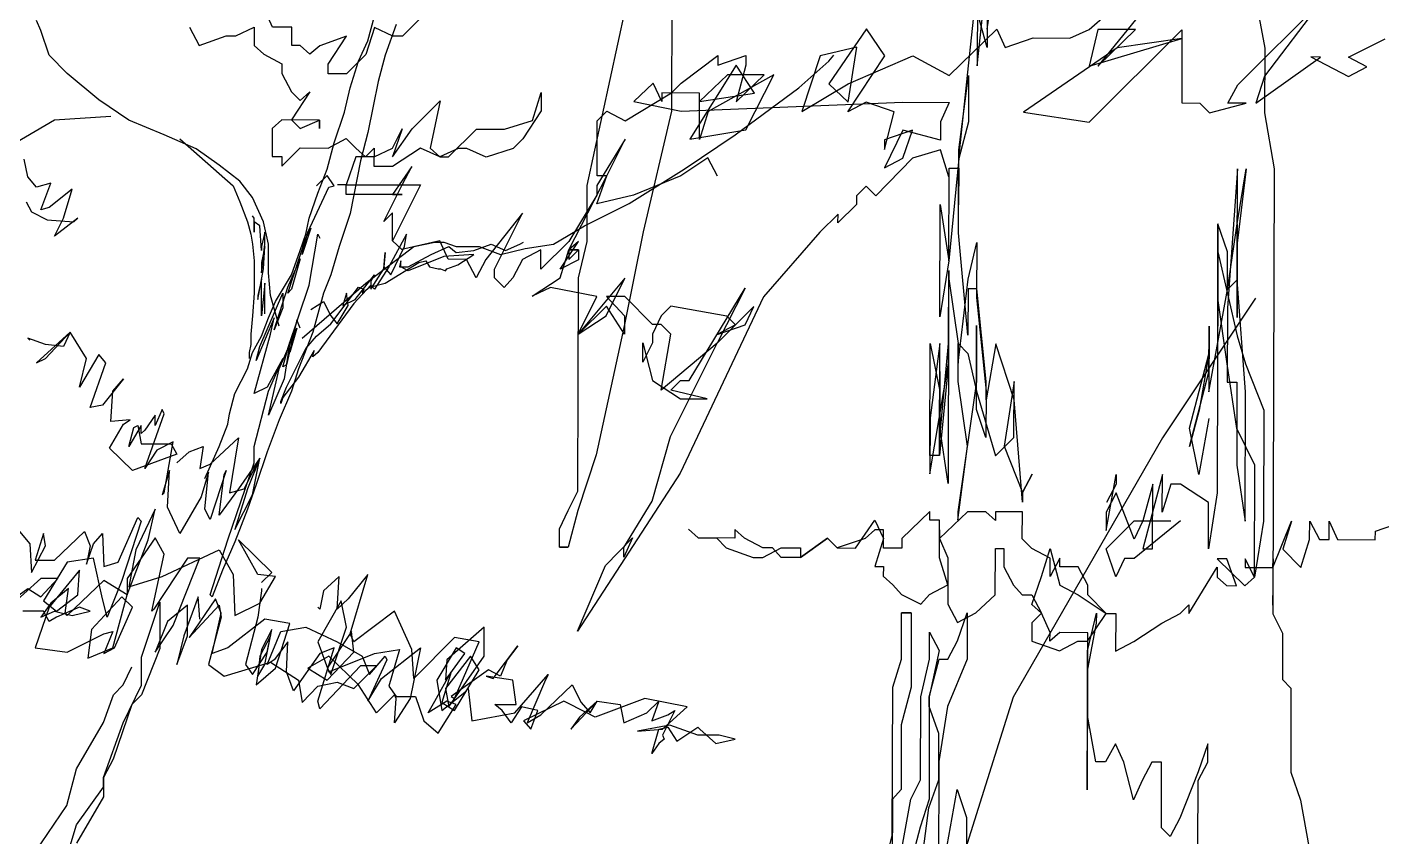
# Model space of a CAD drawing. Extents: x 2.52 to 6.06, y 1.1 to 8.22.
# Drawn here: x 3.56 to 4.49, y 1.865 to 2.42 of the extents above; entities that cross this region are included whole.
import ezdxf

# ---------------------------------------------------------------- set-up
doc = ezdxf.new("R2010")
doc.units = 0
doc.header["$LTSCALE"] = 0.4
doc.header["$MEASUREMENT"] = 0
doc.layers.add('CERCHA', color=7, linetype='CONTINUOUS')

msp = doc.modelspace()

# ---------------------------------------------------------------- linework, layer by layer
at = {"layer": 'CERCHA'}
for p, q in [((4.21913, 2.41905), (4.2259, 2.46408)), ((4.28929, 2.41886), (4.34037, 2.46377)), ((4.21242, 2.39396), (4.21924, 2.45746)), ((4.20651, 2.39398), (4.21257, 2.45157)), ((4.2191, 2.4065), (4.20667, 2.45158)), ((4.21257, 2.45157), (4.21242, 2.39396)), ((4.0028, 2.43884), (4.00259, 2.36277)), ((4.39111, 2.38092), (4.44813, 2.43763)), ((4.40381, 2.43775), (4.40964, 2.40598)), ((4.44813, 2.43763), (4.40958, 2.38678)), ((3.72875, 2.42038), (3.72288, 2.43369)), ((3.79432, 2.41116), (3.79886, 2.42796)), ((3.83069, 2.42675), (3.8181, 2.41423)), ((3.94485, 2.31197), (3.97102, 2.43302)), ((3.56979, 2.41805), (3.56693, 2.4251)), ((3.57567, 2.40125), (3.56979, 2.41805)), ((3.67189, 2.42054), (3.6785, 2.40796)), ((3.70363, 2.41454), (3.7162, 2.42042)), ((3.7162, 2.42042), (3.71616, 2.40786)), ((3.74205, 2.42035), (3.72875, 2.42038)), ((3.74201, 2.40779), (3.74205, 2.42035)), ((3.79891, 2.42019), (3.79295, 2.40175)), ((3.81145, 2.41425), (3.79891, 2.42019)), ((3.81364, 2.42225), (3.80625, 2.40125)), ((4.13642, 2.41928), (4.11047, 2.38168)), ((4.14892, 2.40078), (4.13642, 2.41928)), ((4.1932, 2.38737), (4.22578, 2.41903)), ((4.21915, 2.4257), (4.2191, 2.4065)), ((4.21915, 2.4257), (4.21913, 2.41905)), ((4.22578, 2.41903), (4.23165, 2.40646)), ((4.27598, 2.41299), (4.28929, 2.41886)), ((4.28912, 2.35535), (4.3528, 2.41869)), ((4.2952, 2.41885), (4.28922, 2.39375)), ((4.32107, 2.42542), (4.29513, 2.39374)), ((4.29513, 2.39374), (4.32105, 2.41878)), ((4.32105, 2.41878), (4.2952, 2.41885)), ((4.3528, 2.41869), (4.35267, 2.36847)), ((3.6785, 2.40796), (3.69698, 2.41456)), ((3.69698, 2.41456), (3.70363, 2.41454)), ((3.71616, 2.40786), (3.72279, 2.40194)), ((3.74792, 2.40778), (3.74201, 2.40779)), ((3.75455, 2.40185), (3.74792, 2.40778)), ((3.76121, 2.40774), (3.75455, 2.40185)), ((3.77969, 2.41434), (3.76121, 2.40774)), ((3.76709, 2.39517), (3.77969, 2.41434)), ((3.78794, 2.39705), (3.79432, 2.41116)), ((3.8181, 2.41423), (3.81145, 2.41425)), ((4.23165, 2.40646), (4.25087, 2.41306)), ((4.25087, 2.41306), (4.27598, 2.41299)), ((4.28922, 2.39375), (4.35279, 2.41278)), ((4.35279, 2.41278), (4.30846, 2.40626)), ((4.46723, 2.39992), (4.49237, 2.4124)), ((3.58793, 2.38866), (3.57567, 2.40125)), ((3.72279, 2.40194), (3.73533, 2.39526)), ((3.79295, 2.40175), (3.77962, 2.38849)), ((3.80625, 2.40125), (3.80138, 2.38312)), ((4.00929, 2.38196), (4.03445, 2.40109)), ((4.03445, 2.40109), (4.03443, 2.39444)), ((4.03443, 2.39444), (4.05365, 2.40104)), ((4.05365, 2.40104), (4.05363, 2.39439)), ((4.10461, 2.4009), (4.09195, 2.36253)), ((4.12974, 2.40674), (4.10461, 2.4009)), ((4.11055, 2.39705), (4.11408, 2.40125)), ((4.12371, 2.36244), (4.14892, 2.40078)), ((4.12373, 2.36909), (4.12974, 2.40674)), ((4.12376, 2.38165), (4.16812, 2.40073)), ((4.16812, 2.40073), (4.1932, 2.38737)), ((4.30846, 2.40626), (4.24409, 2.36212)), ((4.40363, 2.36833), (4.44802, 2.39997)), ((4.40964, 2.40598), (4.40952, 2.36167)), ((4.44138, 2.39999), (4.46719, 2.38662)), ((4.44802, 2.39997), (4.44138, 2.39999)), ((4.47976, 2.39324), (4.46723, 2.39992)), ((3.73533, 2.39526), (3.73531, 2.38861)), ((3.76707, 2.38852), (3.76709, 2.39517)), ((3.78206, 2.37892), (3.78794, 2.39705)), ((4.04699, 2.39441), (4.01509, 2.34354)), ((4.05363, 2.39439), (4.04692, 2.3693)), ((4.05949, 2.37517), (4.04699, 2.39441)), ((4.0899, 2.37892), (4.11055, 2.39705)), ((4.19969, 2.33048), (4.20651, 2.39398)), ((4.46719, 2.38662), (4.47976, 2.39324)), ((3.60959, 2.37052), (3.58793, 2.38866)), ((3.73531, 2.38861), (3.74193, 2.37604)), ((3.77962, 2.38849), (3.76707, 2.38852)), ((3.80138, 2.38312), (3.79785, 2.36632)), ((3.99009, 2.38201), (3.97676, 2.36949)), ((3.99596, 2.36944), (3.99009, 2.38201)), ((4.00262, 2.37533), (4.00929, 2.38196)), ((4.04106, 2.38778), (4.02181, 2.36937)), ((4.07282, 2.38769), (4.0277, 2.36271)), ((4.06617, 2.38771), (4.04106, 2.38778)), ((4.04692, 2.3693), (4.06617, 2.38771)), ((4.05351, 2.35008), (4.07282, 2.38769)), ((4.09195, 2.36253), (4.12376, 2.38165)), ((4.11047, 2.38168), (4.12373, 2.36909)), ((4.19971, 2.33639), (4.20649, 2.38733)), ((4.20649, 2.38733), (4.2064, 2.35557)), ((4.38442, 2.36838), (4.39111, 2.38092)), ((4.40958, 2.38678), (4.40363, 2.36833)), ((3.63025, 2.35658), (3.60959, 2.37052)), ((3.75448, 2.376), (3.74187, 2.35683)), ((3.74193, 2.37604), (3.74782, 2.37011)), ((3.74782, 2.37011), (3.75448, 2.376)), ((3.7782, 2.36212), (3.78206, 2.37892)), ((3.9073, 2.35638), (3.91326, 2.37557)), ((3.91326, 2.37557), (3.91323, 2.36302)), ((3.97082, 2.35621), (4.00262, 2.37533)), ((3.99598, 2.37535), (3.99596, 2.36944)), ((4.02183, 2.37528), (3.99598, 2.37535)), ((4.02174, 2.34352), (4.02183, 2.37528)), ((4.02181, 2.36937), (4.05949, 2.37517)), ((4.04623, 2.34667), (4.0899, 2.37892)), ((3.77115, 2.34113), (3.7782, 2.36212)), ((3.79785, 2.36632), (3.79432, 2.34818)), ((3.82457, 2.3507), (3.84383, 2.36985)), ((3.84383, 2.36985), (3.83709, 2.33737)), ((3.91323, 2.36302), (3.90062, 2.34385)), ((3.95161, 2.35626), (3.95828, 2.36289)), ((3.95828, 2.36289), (3.97082, 2.35621)), ((3.97676, 2.36949), (4.00924, 2.36276)), ((4.00259, 2.36277), (3.98316, 2.28011)), ((4.00924, 2.36276), (4.16139, 2.36899)), ((4.0277, 2.36271), (4.02174, 2.34352)), ((4.13628, 2.36906), (4.12371, 2.36244)), ((4.15546, 2.36236), (4.13628, 2.36906)), ((4.14875, 2.33653), (4.15546, 2.36236)), ((4.16139, 2.36899), (4.19315, 2.3689)), ((4.19315, 2.3689), (4.1872, 2.35563)), ((4.24409, 2.36212), (4.28912, 2.35535)), ((4.35267, 2.36847), (4.36522, 2.36844)), ((4.36522, 2.36844), (4.37185, 2.36177)), ((4.37185, 2.36177), (4.39698, 2.36835)), ((4.39698, 2.36835), (4.38442, 2.36838)), ((4.40952, 2.36167), (4.41606, 2.32325)), ((3.57919, 2.35658), (3.55266, 2.34113)), ((3.61799, 2.35927), (3.57919, 2.35658)), ((3.65443, 2.34667), (3.63025, 2.35658)), ((3.73523, 2.35685), (3.72856, 2.35096)), ((3.76107, 2.35678), (3.73523, 2.35685)), ((3.74187, 2.35683), (3.74777, 2.35091)), ((3.74777, 2.35091), (3.76107, 2.35678)), ((3.76106, 2.35087), (3.76107, 2.35678)), ((3.76107, 2.35678), (3.76106, 2.35087)), ((3.88808, 2.35053), (3.9073, 2.35638)), ((3.95151, 2.3186), (3.95161, 2.35626)), ((4.1872, 2.35563), (4.18717, 2.34307)), ((4.2064, 2.35557), (4.19969, 2.33048)), ((3.67643, 2.33693), (3.65443, 2.34667)), ((3.66518, 2.34398), (3.70196, 2.31174)), ((3.72856, 2.35096), (3.72851, 2.33176)), ((3.76693, 2.33756), (3.7795, 2.34418)), ((3.7795, 2.34418), (3.78613, 2.33751)), ((3.79432, 2.34818), (3.78912, 2.32887)), ((3.81793, 2.35072), (3.81123, 2.33154)), ((3.81123, 2.33154), (3.82457, 2.3507)), ((3.81124, 2.33744), (3.81793, 2.35072)), ((3.84963, 2.33143), (3.86888, 2.35058)), ((3.86888, 2.35058), (3.88808, 2.35053)), ((3.90062, 2.34385), (3.89396, 2.33722)), ((3.97078, 2.34366), (3.95149, 2.31195)), ((3.95816, 2.31858), (3.97078, 2.34366)), ((4.0113, 2.32299), (4.04623, 2.34667)), ((4.01509, 2.34354), (4.05351, 2.35008)), ((4.16134, 2.34979), (4.14871, 2.32397)), ((4.14877, 2.34317), (4.14875, 2.33653)), ((4.16799, 2.34977), (4.14877, 2.34317)), ((4.16129, 2.33059), (4.16799, 2.34977)), ((4.18717, 2.34307), (4.16134, 2.34979)), ((3.69222, 2.32585), (3.67643, 2.33693)), ((3.73514, 2.3251), (3.74773, 2.33762)), ((3.74773, 2.33762), (3.76693, 2.33756)), ((3.76628, 2.32299), (3.77115, 2.34113)), ((3.78613, 2.33751), (3.79276, 2.33159)), ((3.79276, 2.33159), (3.79869, 2.33748)), ((3.79869, 2.33748), (3.79867, 2.33157)), ((3.79867, 2.33157), (3.81124, 2.33744)), ((3.83044, 2.33739), (3.81121, 2.32489)), ((3.84372, 2.33145), (3.83044, 2.33739)), ((3.83709, 2.33737), (3.84372, 2.33145)), ((3.85629, 2.33732), (3.84372, 2.33145)), ((3.8622, 2.33731), (3.85629, 2.33732)), ((3.87548, 2.33136), (3.8622, 2.33731)), ((3.89396, 2.33722), (3.87548, 2.33136)), ((4.18715, 2.33642), (4.16793, 2.33057)), ((4.19301, 2.31794), (4.18715, 2.33642)), ((4.1996, 2.29873), (4.19971, 2.33639)), ((3.56106, 2.31779), (3.55854, 2.33005)), ((3.70649, 2.31493), (3.69222, 2.32585)), ((3.72851, 2.33176), (3.73516, 2.33174)), ((3.73516, 2.33174), (3.73514, 2.3251)), ((3.78612, 2.3316), (3.77942, 2.31242)), ((3.78912, 2.32887), (3.78206, 2.29259)), ((3.79867, 2.33157), (3.78612, 2.3316)), ((3.79865, 2.32492), (3.79867, 2.33157)), ((3.81121, 2.32489), (3.79865, 2.32492)), ((3.8245, 2.32485), (3.81116, 2.30569)), ((3.81782, 2.31232), (3.8245, 2.32485)), ((3.84372, 2.33145), (3.84963, 2.33143)), ((4.02761, 2.33095), (4.00912, 2.31844)), ((4.03423, 2.31838), (4.02761, 2.33095)), ((4.16793, 2.33057), (4.14275, 2.30479)), ((4.14871, 2.32397), (4.16129, 2.33059)), ((4.19969, 2.33048), (4.19285, 2.26034)), ((4.19955, 2.27952), (4.19969, 2.33048)), ((3.56693, 2.31073), (3.56106, 2.31779)), ((3.71522, 2.30368), (3.70649, 2.31493)), ((3.76628, 2.31879), (3.75906, 2.31174)), ((3.76006, 2.30653), (3.76628, 2.32299)), ((3.77115, 2.31174), (3.76628, 2.31879)), ((3.93217, 2.26769), (3.95816, 2.31858)), ((3.95146, 2.2994), (3.95816, 2.31858)), ((3.95816, 2.31858), (3.95151, 2.3186)), ((3.97351, 2.29948), (4.0113, 2.32299)), ((4.00912, 2.31844), (3.97659, 2.30524)), ((4.19285, 2.26034), (4.19303, 2.32385)), ((4.19303, 2.32385), (4.19967, 2.32384)), ((4.19967, 2.32384), (4.1996, 2.29873)), ((4.39095, 2.32332), (4.38404, 2.22806)), ((4.39078, 2.2598), (4.39095, 2.32332)), ((4.39686, 2.3233), (4.39081, 2.27236)), ((4.39085, 2.28565), (4.39686, 2.3233)), ((4.41606, 2.32325), (4.41525, 2.02415)), ((3.57667, 2.31359), (3.56693, 2.31073)), ((3.56979, 2.29528), (3.57667, 2.31359)), ((3.59145, 2.30939), (3.57567, 2.29679)), ((3.58541, 2.2894), (3.59145, 2.30939)), ((3.70196, 2.31174), (3.70649, 2.30066)), ((3.75301, 2.28), (3.76745, 2.31073)), ((3.75402, 2.2894), (3.76006, 2.30653)), ((3.76745, 2.31073), (3.77115, 2.31174)), ((3.77942, 2.31242), (3.77351, 2.31244)), ((3.7794, 2.30577), (3.77942, 2.31242)), ((3.8178, 2.30567), (3.7794, 2.30577)), ((3.77942, 2.31242), (3.83038, 2.31228)), ((3.8052, 2.28724), (3.81782, 2.31232)), ((3.83038, 2.31228), (3.81107, 2.27393)), ((3.81116, 2.30569), (3.8178, 2.30567)), ((3.94474, 2.27357), (3.94485, 2.31197)), ((3.95149, 2.31195), (3.95148, 2.30531)), ((4.13612, 2.31145), (4.12946, 2.30482)), ((4.14275, 2.30479), (4.13612, 2.31145)), ((3.55988, 2.30066), (3.56341, 2.29394)), ((3.57567, 2.29679), (3.56979, 2.29528)), ((3.70649, 2.30066), (3.7117, 2.28688)), ((3.72261, 2.28688), (3.71522, 2.30368)), ((3.95148, 2.30531), (3.93219, 2.2736)), ((3.94295, 2.2842), (3.97351, 2.29948)), ((3.97659, 2.30524), (3.95146, 2.2994)), ((4.12944, 2.29892), (4.11685, 2.28639)), ((4.12946, 2.30482), (4.12944, 2.29892)), ((4.18684, 2.22195), (4.18705, 2.29876)), ((4.18705, 2.29876), (4.19285, 2.26034)), ((3.56341, 2.29394), (3.57432, 2.2884)), ((3.57432, 2.2884), (3.59246, 2.28688)), ((3.57919, 2.27714), (3.58541, 2.2894)), ((3.59532, 2.2894), (3.57919, 2.27714)), ((3.59246, 2.28688), (3.59532, 2.2894)), ((3.7117, 2.28688), (3.71388, 2.27849)), ((3.71623, 2.2894), (3.71522, 2.29108)), ((3.71623, 2.28), (3.71623, 2.2894)), ((3.71623, 2.28688), (3.71623, 2.28)), ((3.72009, 2.2842), (3.71623, 2.28688)), ((3.72614, 2.2716), (3.72261, 2.28688)), ((3.75167, 2.27849), (3.75402, 2.2894)), ((3.78206, 2.29259), (3.77467, 2.27009)), ((3.81112, 2.29313), (3.8052, 2.28724)), ((3.81107, 2.27393), (3.81112, 2.29313)), ((3.81107, 2.27393), (3.81111, 2.28722)), ((3.90048, 2.29289), (3.87529, 2.2612)), ((3.88118, 2.25454), (3.90048, 2.29289)), ((4.11687, 2.2923), (4.10428, 2.27978)), ((4.11685, 2.28639), (4.11687, 2.2923)), ((3.71388, 2.27849), (3.71522, 2.2716)), ((3.72127, 2.2674), (3.72009, 2.2842)), ((3.72362, 2.28), (3.72127, 2.27009)), ((3.72362, 2.2716), (3.72362, 2.28)), ((3.7478, 2.2674), (3.75167, 2.27849)), ((3.75519, 2.28269), (3.74915, 2.26455)), ((3.74915, 2.26455), (3.75301, 2.28)), ((3.75167, 2.2758), (3.75519, 2.28269)), ((3.75402, 2.24356), (3.76006, 2.27849)), ((3.76006, 2.27849), (3.76141, 2.2758)), ((3.82086, 2.27849), (3.8086, 2.25615)), ((3.81951, 2.27009), (3.82086, 2.27849)), ((3.92162, 2.2716), (3.94295, 2.2842)), ((3.98316, 2.28011), (3.97044, 2.21663)), ((4.10428, 2.27978), (4.06576, 2.23557)), ((4.20601, 2.20935), (4.19955, 2.27952)), ((4.37755, 2.28569), (4.37705, 2.10106)), ((4.37736, 2.21553), (4.37755, 2.28569)), ((4.37755, 2.28569), (4.3775, 2.26649)), ((4.38415, 2.26647), (4.37755, 2.28569)), ((4.38408, 2.24062), (4.39085, 2.28565)), ((4.39067, 2.2214), (4.39085, 2.28565)), ((4.39085, 2.28565), (4.39067, 2.2214)), ((3.71522, 2.2716), (3.71623, 2.26035)), ((3.72127, 2.25195), (3.72362, 2.2716)), ((3.72127, 2.27009), (3.72127, 2.2674)), ((3.72362, 2.27009), (3.72127, 2.25901)), ((3.72261, 2.25481), (3.72362, 2.27009)), ((3.72614, 2.25195), (3.72614, 2.2716)), ((3.73941, 2.23801), (3.75167, 2.2758)), ((3.77467, 2.27009), (3.7688, 2.25061)), ((3.79298, 2.2449), (3.82573, 2.27009)), ((3.81011, 2.25061), (3.81951, 2.27009)), ((3.8177, 2.268), (3.81107, 2.27393)), ((3.84357, 2.27384), (3.8177, 2.268)), ((3.82573, 2.27009), (3.84017, 2.27295)), ((3.83765, 2.26455), (3.84991, 2.27009)), ((3.84017, 2.27295), (3.84638, 2.27295)), ((3.84944, 2.26127), (3.84357, 2.27384)), ((3.84638, 2.27295), (3.85478, 2.27009)), ((3.84991, 2.27009), (3.85478, 2.26589)), ((3.85478, 2.27009), (3.87057, 2.27009)), ((3.86704, 2.2674), (3.87896, 2.2716)), ((3.87057, 2.27009), (3.88535, 2.26455)), ((3.87896, 2.2716), (3.88871, 2.2674)), ((3.88535, 2.26455), (3.90214, 2.26875)), ((3.88871, 2.2674), (3.89861, 2.2716)), ((3.89861, 2.2716), (3.90096, 2.27295)), ((3.90214, 2.26875), (3.92162, 2.2716)), ((3.93219, 2.2736), (3.91293, 2.25445)), ((3.92623, 2.25442), (3.93883, 2.27358)), ((3.93883, 2.27358), (3.93217, 2.26769)), ((3.93877, 2.24847), (3.94474, 2.27357)), ((4.20611, 2.24775), (4.21209, 2.27284)), ((4.21209, 2.27284), (4.21199, 2.23518)), ((4.39081, 2.27236), (4.39078, 2.2598)), ((3.71623, 2.26035), (3.71623, 2.23801)), ((3.72127, 2.25901), (3.72127, 2.25195)), ((3.73941, 2.24221), (3.7478, 2.26169)), ((3.74193, 2.25061), (3.7478, 2.2674)), ((3.7478, 2.26169), (3.74193, 2.2407)), ((3.80625, 2.26589), (3.80524, 2.25615)), ((3.80524, 2.25481), (3.80625, 2.26589)), ((3.80625, 2.2449), (3.82925, 2.25901)), ((3.817, 2.26035), (3.81599, 2.25615)), ((3.817, 2.25615), (3.817, 2.26035)), ((3.82203, 2.25615), (3.83765, 2.26455)), ((3.84638, 2.2632), (3.82203, 2.2533)), ((3.82925, 2.25901), (3.83413, 2.26035)), ((3.83413, 2.26035), (3.83664, 2.25615)), ((3.86704, 2.26455), (3.84638, 2.2632)), ((3.86199, 2.26124), (3.84944, 2.26127)), ((3.85478, 2.26589), (3.86704, 2.2674)), ((3.85596, 2.25749), (3.86704, 2.26455)), ((3.86861, 2.24866), (3.86199, 2.26124)), ((3.87529, 2.2612), (3.86861, 2.24866)), ((3.9004, 2.26113), (3.89372, 2.2486)), ((3.91297, 2.26775), (3.9004, 2.26113)), ((3.91293, 2.25445), (3.91297, 2.26775)), ((3.92621, 2.24851), (3.93217, 2.26769)), ((3.9388, 2.26103), (3.92623, 2.25442)), ((3.93217, 2.26769), (3.93215, 2.26105)), ((3.93215, 2.26105), (3.93882, 2.26768)), ((3.93882, 2.26768), (3.93217, 2.26769)), ((3.93217, 2.26769), (3.93882, 2.26768)), ((3.93882, 2.26768), (3.9388, 2.26103)), ((4.19285, 2.26034), (4.18684, 2.22195)), ((4.3775, 2.26649), (4.39064, 2.20884)), ((4.38408, 2.24062), (4.38415, 2.26647)), ((3.71875, 2.23381), (3.72261, 2.25481)), ((3.72748, 2.2365), (3.72614, 2.25195)), ((3.73101, 2.2323), (3.74193, 2.25061)), ((3.7688, 2.25061), (3.76393, 2.23801)), ((3.78559, 2.23381), (3.79886, 2.25061)), ((3.79634, 2.2407), (3.80524, 2.25481)), ((3.79886, 2.25061), (3.79634, 2.24641)), ((3.8086, 2.25615), (3.79886, 2.2407)), ((3.80524, 2.25615), (3.81011, 2.25061)), ((3.81599, 2.25615), (3.82203, 2.25615)), ((3.82203, 2.2533), (3.817, 2.25615)), ((3.83664, 2.25615), (3.84252, 2.25481)), ((3.84252, 2.25481), (3.84403, 2.25481)), ((3.84403, 2.25481), (3.84756, 2.2533)), ((3.84756, 2.2533), (3.84857, 2.25481)), ((3.84857, 2.25481), (3.85596, 2.25749)), ((3.88116, 2.24863), (3.88118, 2.25454)), ((4.1927, 2.20347), (4.19283, 2.25369)), ((4.19283, 2.25369), (4.19282, 2.24779)), ((3.72127, 2.24775), (3.71875, 2.2365)), ((3.72127, 2.22256), (3.72127, 2.24775)), ((3.72362, 2.2449), (3.72127, 2.22256)), ((3.72362, 2.22391), (3.72362, 2.2449)), ((3.73, 2.21282), (3.73941, 2.24221)), ((3.73941, 2.20023), (3.75402, 2.24356)), ((3.74193, 2.2407), (3.73941, 2.23801)), ((3.74915, 2.20711), (3.79298, 2.2449)), ((3.7688, 2.21702), (3.78794, 2.24221)), ((3.79634, 2.24356), (3.78458, 2.23096)), ((3.78794, 2.24221), (3.79147, 2.2407)), ((3.79046, 2.23801), (3.79533, 2.24221)), ((3.79147, 2.2407), (3.79046, 2.23801)), ((3.79533, 2.24221), (3.80625, 2.2449)), ((3.79634, 2.24641), (3.79634, 2.2407)), ((3.79886, 2.2407), (3.79634, 2.24356)), ((3.88779, 2.24197), (3.88116, 2.24863)), ((3.89372, 2.2486), (3.88779, 2.24197)), ((3.90698, 2.23601), (3.92621, 2.24851)), ((3.91955, 2.24188), (3.90698, 2.23601)), ((3.95129, 2.23589), (3.91955, 2.24188)), ((3.93837, 2.10225), (3.93877, 2.24847)), ((3.97052, 2.24839), (3.93866, 2.21007)), ((3.9579, 2.22257), (3.97052, 2.24839)), ((4.01464, 2.17811), (4.05322, 2.24152)), ((4.05322, 2.24152), (4.03392, 2.2039)), ((4.19282, 2.24779), (4.19935, 2.20346)), ((4.19931, 2.19016), (4.20611, 2.24775)), ((4.20609, 2.2411), (4.20601, 2.20935)), ((4.212, 2.24109), (4.20609, 2.2411)), ((4.21848, 2.17756), (4.212, 2.24109)), ((4.37133, 2.17049), (4.38408, 2.24062)), ((4.37743, 2.24064), (4.37736, 2.21553)), ((4.37742, 2.23473), (4.37743, 2.24064)), ((4.39074, 2.24725), (4.38408, 2.24062)), ((4.39644, 2.17043), (4.39074, 2.24725)), ((3.71623, 2.23801), (3.71522, 2.22256)), ((3.71875, 2.2365), (3.71875, 2.23381)), ((3.72009, 2.20157), (3.73588, 2.23801)), ((3.72614, 2.22122), (3.73101, 2.2323)), ((3.73353, 2.21551), (3.72748, 2.2365)), ((3.73588, 2.23801), (3.73588, 2.2281)), ((3.75519, 2.22676), (3.76393, 2.2323)), ((3.76393, 2.23801), (3.76006, 2.22391)), ((3.76393, 2.2323), (3.7688, 2.22256)), ((3.77954, 2.23801), (3.77719, 2.22962)), ((3.77719, 2.22962), (3.78559, 2.23381)), ((3.78072, 2.22962), (3.77954, 2.23801)), ((3.93866, 2.21007), (3.95129, 2.23589)), ((3.95793, 2.23587), (3.97045, 2.22254)), ((3.97049, 2.23583), (3.95793, 2.23587)), ((3.98964, 2.21658), (3.97049, 2.23583)), ((4.06576, 2.23557), (4.00856, 2.11461)), ((4.21199, 2.23518), (4.21846, 2.17091)), ((4.40326, 2.23466), (4.33949, 2.13882)), ((4.38394, 2.18966), (4.37742, 2.23473)), ((3.71522, 2.22256), (3.71388, 2.20997)), ((3.73588, 2.2281), (3.73, 2.21282)), ((3.76006, 2.22391), (3.75654, 2.21131)), ((3.78458, 2.23096), (3.76006, 2.19737)), ((3.7688, 2.22256), (3.77333, 2.21702)), ((3.77333, 2.21702), (3.78072, 2.22962)), ((3.95792, 2.22922), (3.93866, 2.21007)), ((3.93866, 2.21007), (3.9579, 2.22257)), ((3.97042, 2.20999), (3.95792, 2.22922)), ((3.97045, 2.22254), (3.97042, 2.20999)), ((3.99556, 2.22247), (3.98962, 2.20993)), ((4.00223, 2.2291), (3.99556, 2.22247)), ((4.04061, 2.22235), (4.00223, 2.2291)), ((4.0465, 2.21643), (4.04061, 2.22235)), ((4.05909, 2.22895), (4.0465, 2.21643)), ((4.05315, 2.21641), (4.05909, 2.22895)), ((4.19277, 2.22858), (4.19244, 2.10747)), ((4.19277, 2.22858), (4.19266, 2.19018)), ((4.19266, 2.19018), (4.19277, 2.22858)), ((4.38404, 2.22806), (4.38391, 2.17711)), ((3.73, 2.22122), (3.71774, 2.19183)), ((3.72127, 2.20862), (3.72614, 2.22122)), ((3.72748, 2.20997), (3.73, 2.22122)), ((3.73353, 2.18612), (3.74562, 2.21417)), ((3.74562, 2.21971), (3.7384, 2.18897)), ((3.74562, 2.21417), (3.74075, 2.19737)), ((3.7478, 2.21417), (3.74562, 2.21971)), ((3.75906, 2.20862), (3.7688, 2.21702)), ((3.97044, 2.21663), (3.95099, 2.12732)), ((3.99555, 2.21656), (3.98964, 2.21658)), ((4.00218, 2.2099), (3.99555, 2.21656)), ((4.03392, 2.2039), (4.0465, 2.21643)), ((4.0465, 2.21643), (4.03393, 2.20981)), ((4.03393, 2.20981), (4.05315, 2.21641)), ((4.21178, 2.15837), (4.21193, 2.21598)), ((4.21193, 2.21598), (4.21183, 2.17757)), ((4.37146, 2.21554), (4.37133, 2.17049)), ((4.37137, 2.18379), (4.37146, 2.21554)), ((3.5624, 2.20577), (3.56106, 2.20711)), ((3.56106, 2.20711), (3.5624, 2.20577)), ((3.57315, 2.20291), (3.56106, 2.20711)), ((3.58994, 2.21131), (3.56693, 2.19032)), ((3.57315, 2.19317), (3.58994, 2.21131)), ((3.58994, 2.21131), (3.58541, 2.20157)), ((3.60119, 2.19317), (3.58994, 2.21131)), ((3.71388, 2.20997), (3.71388, 2.20291)), ((3.71522, 2.19737), (3.72127, 2.20862)), ((3.71623, 2.16932), (3.72748, 2.20997)), ((3.73588, 2.18763), (3.74075, 2.20442)), ((3.74075, 2.20442), (3.73689, 2.17923)), ((3.75654, 2.21131), (3.7468, 2.18612)), ((3.75167, 2.20023), (3.75906, 2.20862)), ((3.98292, 2.19075), (3.98296, 2.20404)), ((3.9896, 2.20402), (3.98292, 2.19075)), ((3.98296, 2.20404), (3.98953, 2.17818)), ((3.98962, 2.20993), (3.9896, 2.20402)), ((3.99542, 2.17151), (4.00218, 2.2099)), ((4.03392, 2.2039), (3.99542, 2.17151)), ((4.00199, 2.13974), (4.03392, 2.2039)), ((4.17994, 2.1267), (4.18014, 2.20351)), ((4.18679, 2.20349), (4.18001, 2.15255)), ((4.18014, 2.20351), (4.1867, 2.17099)), ((4.18658, 2.12668), (4.18679, 2.20349)), ((4.18662, 2.13924), (4.1927, 2.20347)), ((4.19928, 2.17761), (4.19935, 2.20346)), ((4.19935, 2.20346), (4.19931, 2.19016)), ((4.19935, 2.20346), (4.20597, 2.19679)), ((4.22519, 2.20339), (4.21844, 2.165)), ((4.23764, 2.16495), (4.22519, 2.20339)), ((4.39064, 2.20884), (4.39649, 2.18963)), ((3.58541, 2.20157), (3.57315, 2.20291)), ((3.60959, 2.19603), (3.59632, 2.17352)), ((3.61446, 2.19032), (3.60959, 2.19603)), ((3.7117, 2.18612), (3.71522, 2.19737)), ((3.71388, 2.20291), (3.71287, 2.19737)), ((3.71287, 2.19737), (3.71287, 2.19317)), ((3.71774, 2.19183), (3.72009, 2.20157)), ((3.7384, 2.17352), (3.75167, 2.20023)), ((3.74075, 2.19737), (3.73941, 2.20023)), ((3.75754, 2.19871), (3.7468, 2.18058)), ((3.75654, 2.19452), (3.75754, 2.19871)), ((3.76006, 2.19737), (3.75654, 2.19452)), ((4.20597, 2.19679), (4.21181, 2.17093)), ((4.35797, 2.14542), (4.3714, 2.19634)), ((4.3714, 2.19634), (4.36465, 2.15796)), ((3.56693, 2.19032), (3.57315, 2.19317)), ((3.59632, 2.17352), (3.60119, 2.19317)), ((3.60371, 2.15958), (3.61446, 2.19032)), ((3.70296, 2.16932), (3.7117, 2.18612)), ((3.73588, 2.19317), (3.72513, 2.17352)), ((3.72614, 2.17084), (3.73588, 2.19317)), ((3.72614, 2.15438), (3.73353, 2.18612)), ((3.7384, 2.18897), (3.73588, 2.18763)), ((3.7468, 2.18612), (3.74193, 2.17084)), ((4.1799, 2.11415), (4.19266, 2.19018)), ((4.19266, 2.19018), (4.18658, 2.12668)), ((4.39047, 2.14533), (4.38394, 2.18966)), ((4.39649, 2.18963), (4.40896, 2.15784)), ((3.62672, 2.17923), (3.61211, 2.16126)), ((3.61933, 2.17084), (3.62672, 2.17923)), ((3.73689, 2.17923), (3.72614, 2.15438)), ((3.7468, 2.18058), (3.73588, 2.16664)), ((3.98953, 2.17818), (4.0087, 2.16557)), ((4.00207, 2.1715), (4.00874, 2.17812)), ((4.00874, 2.17812), (4.01464, 2.17811)), ((4.18674, 2.18429), (4.18658, 2.12668)), ((4.18663, 2.14588), (4.18674, 2.18429)), ((4.21183, 2.17757), (4.19903, 2.08825)), ((4.2058, 2.13328), (4.19928, 2.17761)), ((4.21844, 2.165), (4.21848, 2.17756)), ((4.23768, 2.1775), (4.23091, 2.13321)), ((4.23757, 2.1391), (4.23768, 2.1775)), ((4.35794, 2.13287), (4.37137, 2.18379)), ((4.38391, 2.17711), (4.39055, 2.17709)), ((4.39055, 2.17709), (4.3904, 2.12022)), ((3.61799, 2.15018), (3.61933, 2.17084)), ((3.69944, 2.15539), (3.70296, 2.16932)), ((3.72513, 2.17352), (3.71623, 2.16932)), ((3.71623, 2.13305), (3.72614, 2.17084)), ((3.74193, 2.17084), (3.73353, 2.15119)), ((3.73454, 2.16378), (3.7384, 2.17352)), ((3.73588, 2.16664), (3.73454, 2.16244)), ((4.02717, 2.16552), (4.00207, 2.1715)), ((4.1867, 2.17099), (4.18662, 2.13924)), ((4.21181, 2.17093), (4.22499, 2.12658)), ((4.21846, 2.17091), (4.21837, 2.13915)), ((4.3962, 2.0818), (4.39644, 2.17043)), ((3.61211, 2.16126), (3.60371, 2.15958)), ((3.65325, 2.15824), (3.64838, 2.14732)), ((3.65443, 2.15539), (3.65325, 2.15824)), ((3.73454, 2.16244), (3.73454, 2.16378)), ((4.0087, 2.16557), (4.02717, 2.16552)), ((4.21837, 2.13915), (4.21178, 2.15837)), ((4.24336, 2.09477), (4.23764, 2.16495)), ((4.36465, 2.15796), (4.35794, 2.13287)), ((4.40896, 2.15784), (4.40876, 2.08177)), ((3.61698, 2.13187), (3.62672, 2.14833)), ((3.63125, 2.15119), (3.61799, 2.15018)), ((3.62672, 2.14833), (3.63125, 2.15119)), ((3.64116, 2.11793), (3.65443, 2.15539)), ((3.64838, 2.15438), (3.64116, 2.14413)), ((3.64838, 2.14732), (3.64838, 2.15438)), ((3.69222, 2.13305), (3.69809, 2.14833)), ((3.69809, 2.14833), (3.69944, 2.15539)), ((3.73353, 2.15119), (3.72513, 2.12919)), ((4.18001, 2.15255), (4.1799, 2.11415)), ((4.37128, 2.15203), (4.36453, 2.11365)), ((3.63864, 2.14732), (3.63025, 2.13305)), ((3.63025, 2.13305), (3.63377, 2.14598)), ((3.63377, 2.14598), (3.63646, 2.14732)), ((3.63646, 2.14732), (3.63864, 2.13473)), ((3.63864, 2.14178), (3.63864, 2.14732)), ((3.64116, 2.14413), (3.63864, 2.14178)), ((3.68617, 2.12079), (3.70548, 2.13893)), ((3.70548, 2.13893), (3.70296, 2.12348)), ((3.98931, 2.09546), (4.00199, 2.13974)), ((4.19244, 2.10747), (4.18663, 2.14588)), ((4.22499, 2.12658), (4.23757, 2.1391)), ((4.33949, 2.13882), (4.23709, 1.96112)), ((4.36453, 2.11365), (4.35797, 2.14542)), ((4.40295, 2.12019), (4.39047, 2.14533)), ((3.63277, 2.11659), (3.61698, 2.13187)), ((3.63864, 2.13473), (3.6593, 2.13473)), ((3.64956, 2.13053), (3.64116, 2.11793)), ((3.66064, 2.13607), (3.64956, 2.13053)), ((3.65443, 2.10114), (3.66064, 2.13607)), ((3.6593, 2.13473), (3.66316, 2.12768)), ((3.66316, 2.1218), (3.67156, 2.12919)), ((3.67156, 2.12919), (3.6813, 2.13305)), ((3.6813, 2.13305), (3.67895, 2.11793)), ((3.68231, 2.11105), (3.69222, 2.13305)), ((3.71623, 2.1218), (3.71623, 2.13305)), ((3.72513, 2.12919), (3.71774, 2.10685)), ((4.19902, 2.08234), (4.2058, 2.13328)), ((4.23091, 2.13321), (4.24338, 2.10142)), ((3.66316, 2.12768), (3.63277, 2.11659)), ((3.67895, 2.11793), (3.68617, 2.12079)), ((3.69809, 2.06906), (3.71623, 2.1218)), ((3.70296, 2.12348), (3.69944, 2.10114)), ((3.72009, 2.12499), (3.70548, 2.104)), ((3.70935, 2.104), (3.72009, 2.12499)), ((3.72009, 2.12499), (3.7117, 2.104)), ((3.71522, 2.0998), (3.72009, 2.12499)), ((3.95099, 2.12732), (3.93833, 2.08895)), ((4.18658, 2.12668), (4.17994, 2.1267)), ((4.3904, 2.12022), (4.3962, 2.0818)), ((4.40274, 2.04338), (4.40295, 2.12019)), ((3.65829, 2.11659), (3.65325, 2.0998)), ((3.65678, 2.0914), (3.65829, 2.11659)), ((3.68483, 2.11525), (3.67996, 2.09845)), ((3.68231, 2.09006), (3.68483, 2.11525)), ((3.69709, 2.11659), (3.68617, 2.083)), ((3.69222, 2.08586), (3.69574, 2.11374)), ((3.69574, 2.11374), (3.69709, 2.11659)), ((4.00856, 2.11461), (3.93811, 2.00624)), ((4.25006, 2.11396), (4.24338, 2.10142)), ((4.24338, 2.10142), (4.25006, 2.11396)), ((4.30091, 2.07541), (4.30767, 2.1138)), ((4.30767, 2.1138), (4.30765, 2.10715)), ((4.33942, 2.11371), (4.32599, 2.06279)), ((4.33935, 2.08787), (4.33942, 2.11371)), ((3.65325, 2.0998), (3.65443, 2.10114)), ((3.70548, 2.104), (3.69222, 2.08586)), ((3.69944, 2.10114), (3.70935, 2.104)), ((3.7117, 2.104), (3.70296, 2.07595)), ((3.71774, 2.10685), (3.7117, 2.09006)), ((3.93169, 2.08897), (3.93837, 2.10225)), ((4.24338, 2.10142), (4.24336, 2.09477)), ((4.30763, 2.10124), (4.30095, 2.08797)), ((4.30765, 2.10715), (4.30097, 2.09462)), ((4.3201, 2.06945), (4.30763, 2.10124)), ((4.33276, 2.10709), (4.32604, 2.08199)), ((4.33264, 2.06277), (4.33276, 2.10709)), ((4.34531, 2.10705), (4.33935, 2.08787)), ((4.35196, 2.10703), (4.34531, 2.10705)), ((4.37113, 2.09443), (4.35196, 2.10703)), ((4.37705, 2.10106), (4.37104, 2.06267)), ((3.67996, 2.09845), (3.66518, 2.07326)), ((3.70296, 2.07595), (3.71522, 2.0998)), ((3.97002, 2.06376), (3.98931, 2.09546)), ((4.37104, 2.06267), (4.37113, 2.09443)), ((3.62286, 2.05361), (3.63646, 2.08435)), ((3.64838, 2.09006), (3.63512, 2.06201)), ((3.63646, 2.08435), (3.63864, 2.08166)), ((3.64351, 2.06906), (3.64838, 2.09006)), ((3.66518, 2.07326), (3.65678, 2.0914)), ((3.68617, 2.083), (3.68231, 2.09006)), ((3.7117, 2.09006), (3.70296, 2.06755)), ((3.92574, 2.07643), (3.93169, 2.08897)), ((3.93833, 2.08895), (3.93162, 2.06386)), ((4.1288, 2.06333), (4.14215, 2.08249)), ((4.14215, 2.08249), (4.14802, 2.06992)), ((4.17983, 2.0883), (4.16058, 2.06989)), ((4.17982, 2.08239), (4.17983, 2.0883)), ((4.18646, 2.08237), (4.17982, 2.08239)), ((4.20568, 2.08823), (4.18643, 2.06982)), ((4.18643, 2.06982), (4.18646, 2.08237)), ((4.19903, 2.08825), (4.19902, 2.08234)), ((4.21823, 2.08819), (4.20568, 2.08823)), ((4.22486, 2.08227), (4.21823, 2.08819)), ((4.22488, 2.08818), (4.22486, 2.08227)), ((4.24334, 2.08813), (4.22488, 2.08818)), ((4.24329, 2.06966), (4.24334, 2.08813)), ((4.30095, 2.08797), (4.30091, 2.07541)), ((3.554, 2.07595), (3.5624, 2.06621)), ((3.5718, 2.07326), (3.56593, 2.05496)), ((3.57315, 2.06486), (3.5718, 2.07326)), ((3.57919, 2.05496), (3.59985, 2.07461)), ((3.59985, 2.07461), (3.60371, 2.06486)), ((3.60606, 2.06621), (3.61211, 2.07326)), ((3.61211, 2.07326), (3.61312, 2.05076)), ((3.63864, 2.08166), (3.62538, 2.04102)), ((3.92571, 2.06388), (3.92574, 2.07643)), ((4.01437, 2.07619), (4.021, 2.07027)), ((4.021, 2.07027), (4.01437, 2.07619)), ((4.04612, 2.07611), (4.04611, 2.0702)), ((4.05275, 2.07018), (4.04612, 2.07611)), ((4.14213, 2.07585), (4.13547, 2.06996)), ((4.14804, 2.07583), (4.14213, 2.07585)), ((4.14801, 2.06327), (4.14804, 2.07583)), ((4.18639, 2.05652), (4.18644, 2.07573)), ((4.18644, 2.07573), (4.18643, 2.06982)), ((4.30088, 2.06286), (4.32013, 2.08201)), ((4.35189, 2.08192), (4.32006, 2.05616)), ((4.32604, 2.08199), (4.3201, 2.06945)), ((4.32013, 2.08201), (4.34524, 2.08194)), ((4.40876, 2.08177), (4.40274, 2.04338)), ((4.41532, 2.04999), (4.42796, 2.08172)), ((4.42796, 2.08172), (4.422, 2.06253)), ((4.44048, 2.06913), (4.44051, 2.08168)), ((4.44051, 2.08168), (4.44713, 2.06911)), ((4.45377, 2.06909), (4.45381, 2.08165)), ((4.45381, 2.08165), (4.45968, 2.06908)), ((4.48553, 2.06901), (4.48555, 2.07491)), ((4.48555, 2.07491), (4.50477, 2.08151)), ((3.5624, 2.06621), (3.56341, 2.04656)), ((3.56341, 2.04656), (3.57315, 2.06486)), ((3.60119, 2.05227), (3.60606, 2.06621)), ((3.60371, 2.06486), (3.60119, 2.05227)), ((3.64838, 2.07041), (3.62924, 2.04236)), ((3.62924, 2.03128), (3.64351, 2.06906)), ((3.65443, 2.05915), (3.64838, 2.07041)), ((3.68617, 2.03128), (3.69809, 2.06906)), ((3.70296, 2.06755), (3.69457, 2.04807)), ((3.70548, 2.06906), (3.72849, 2.04656)), ((3.71875, 2.04522), (3.70548, 2.06906)), ((3.93162, 2.06386), (3.92571, 2.06388)), ((3.92571, 2.06388), (3.93162, 2.06386)), ((3.93162, 2.06386), (3.92571, 2.06388)), ((3.95743, 2.05124), (3.97595, 2.07039)), ((3.97595, 2.07039), (3.97, 2.05711)), ((3.97, 2.05711), (3.97002, 2.06376)), ((4.021, 2.07027), (4.03355, 2.07023)), ((4.04611, 2.0702), (4.021, 2.07027)), ((4.03355, 2.07023), (4.04018, 2.06357)), ((4.06529, 2.0635), (4.05275, 2.07018)), ((4.09112, 2.05678), (4.10962, 2.07003)), ((4.10962, 2.07003), (4.09112, 2.05678)), ((4.10962, 2.07003), (4.11625, 2.06336)), ((4.11625, 2.06336), (4.10962, 2.07003)), ((4.13547, 2.06996), (4.11625, 2.06336)), ((4.14802, 2.06992), (4.14206, 2.05074)), ((4.16058, 2.06989), (4.16056, 2.06324)), ((4.18643, 2.06982), (4.1923, 2.05651)), ((4.24992, 2.063), (4.24329, 2.06966)), ((4.43452, 2.04994), (4.44048, 2.06913)), ((4.44713, 2.06911), (4.45377, 2.06909)), ((4.45968, 2.06908), (4.48553, 2.06901)), ((3.56593, 2.05496), (3.57919, 2.05496)), ((3.60606, 2.05647), (3.58793, 2.05361)), ((3.61211, 2.02842), (3.60606, 2.05647)), ((3.63512, 2.06201), (3.63025, 2.03682)), ((3.64603, 2.02002), (3.65443, 2.05915)), ((3.67055, 2.05647), (3.64738, 2.02137)), ((3.65325, 2.04387), (3.69222, 2.06201)), ((3.66064, 2.01028), (3.67895, 2.05647)), ((3.67895, 2.05647), (3.67055, 2.05647)), ((3.69222, 2.06201), (3.70196, 2.04522)), ((4.04018, 2.06357), (4.05863, 2.05687)), ((4.05863, 2.05687), (4.06527, 2.05685)), ((4.06527, 2.05685), (4.07785, 2.06346)), ((4.07194, 2.06348), (4.06529, 2.0635)), ((4.07783, 2.05682), (4.07194, 2.06348)), ((4.09112, 2.05678), (4.07783, 2.05682)), ((4.07785, 2.06346), (4.09114, 2.06343)), ((4.09114, 2.06343), (4.09112, 2.05678)), ((4.11625, 2.06336), (4.1288, 2.06333)), ((4.16056, 2.06324), (4.14801, 2.06327)), ((4.19225, 2.03804), (4.18639, 2.05652)), ((4.1923, 2.05651), (4.19221, 2.02475)), ((4.22473, 2.03131), (4.22481, 2.06307)), ((4.22481, 2.06307), (4.23072, 2.06305)), ((4.23072, 2.06305), (4.23069, 2.0505)), ((4.26246, 2.05632), (4.24992, 2.063)), ((4.25652, 2.04378), (4.26248, 2.06296)), ((4.26243, 2.04376), (4.26246, 2.05632)), ((4.26911, 2.0563), (4.26243, 2.04376)), ((4.26248, 2.06296), (4.26906, 2.03784)), ((4.26909, 2.05039), (4.26911, 2.0563)), ((4.30748, 2.04364), (4.30088, 2.06286)), ((4.31342, 2.05618), (4.30748, 2.04364)), ((4.32006, 2.05616), (4.31342, 2.05618)), ((4.32599, 2.06279), (4.33264, 2.06277)), ((4.37693, 2.05601), (4.39608, 2.03749)), ((4.38358, 2.05599), (4.37693, 2.05601)), ((4.39017, 2.03751), (4.38358, 2.05599)), ((4.39613, 2.05595), (4.39612, 2.05005)), ((4.40274, 2.04338), (4.39613, 2.05595)), ((4.41533, 2.0559), (4.41532, 2.04999)), ((4.41532, 2.04999), (4.41533, 2.0559)), ((4.422, 2.06253), (4.43452, 2.04994)), ((3.58793, 2.05361), (3.5718, 2.02708)), ((3.59632, 2.04807), (3.57567, 2.02288)), ((3.59532, 2.03128), (3.59632, 2.04807)), ((3.61312, 2.05076), (3.62286, 2.05361)), ((3.69457, 2.04807), (3.68735, 2.02977)), ((3.70196, 2.04522), (3.70296, 2.01717)), ((3.73101, 2.04387), (3.71875, 2.04522)), ((3.72849, 2.04656), (3.72127, 2.03967)), ((3.79432, 2.04522), (3.78072, 2.02842)), ((3.78206, 2.00457), (3.79432, 2.04522)), ((3.93811, 2.00624), (3.95743, 2.05124)), ((4.14206, 2.05074), (4.14797, 2.05072)), ((4.14797, 2.05072), (4.14795, 2.04407)), ((4.23069, 2.0505), (4.2373, 2.03792)), ((4.28165, 2.05036), (4.26909, 2.05039)), ((4.28826, 2.03778), (4.28165, 2.05036)), ((4.35763, 2.01839), (4.37691, 2.0501)), ((4.37691, 2.0501), (4.3769, 2.04345)), ((4.39612, 2.05005), (4.41532, 2.04999)), ((3.56979, 2.04236), (3.54661, 2.02137)), ((3.58154, 2.04236), (3.56979, 2.04236)), ((3.56979, 2.02977), (3.58154, 2.04236)), ((3.61312, 2.04102), (3.58793, 2.01717)), ((3.62924, 2.03128), (3.61312, 2.04102)), ((3.62538, 2.04102), (3.61547, 2.01583)), ((3.62924, 2.04236), (3.62924, 2.03128)), ((3.63025, 2.03682), (3.65325, 2.04387)), ((3.72009, 2.02557), (3.73101, 2.04387)), ((3.77467, 2.04387), (3.76393, 2.03396)), ((3.77333, 2.02137), (3.77467, 2.04387)), ((4.14795, 2.04407), (4.15458, 2.03815)), ((4.15458, 2.03815), (4.16048, 2.03148)), ((4.17968, 2.03143), (4.19225, 2.03804)), ((4.2373, 2.03792), (4.24319, 2.03126)), ((4.24982, 2.02459), (4.25652, 2.04378)), ((4.26906, 2.03784), (4.28159, 2.03116)), ((4.28824, 2.03114), (4.28826, 2.03778)), ((4.3769, 2.04345), (4.38353, 2.03753)), ((4.38353, 2.03753), (4.39017, 2.03751)), ((4.39608, 2.03749), (4.40274, 2.04338)), ((3.55501, 2.03128), (3.56106, 2.03548)), ((3.56106, 2.03548), (3.56979, 2.02977)), ((3.5718, 2.02708), (3.58054, 2.02002)), ((3.58893, 2.03548), (3.57667, 2.02557)), ((3.58054, 2.02002), (3.59532, 2.03128)), ((3.58658, 2.01868), (3.58893, 2.03548)), ((3.62538, 2.02977), (3.60472, 2.00743)), ((3.61547, 2.01583), (3.61211, 2.02842)), ((3.61933, 1.99483), (3.62924, 2.03128)), ((3.63277, 2.02288), (3.62538, 2.02977)), ((3.67777, 2.02977), (3.66803, 2.00323)), ((3.6897, 2.02842), (3.67156, 2.00189)), ((3.67895, 2.01448), (3.67777, 2.02977)), ((3.68735, 2.02977), (3.68617, 2.03128)), ((3.69356, 2.01868), (3.6897, 2.02842)), ((3.72127, 2.03396), (3.71875, 2.01583)), ((3.72127, 2.03548), (3.72127, 2.03396)), ((3.77585, 2.02708), (3.76006, 1.99903)), ((3.76393, 2.03396), (3.76141, 2.02137)), ((3.78072, 2.02842), (3.77333, 2.02137)), ((3.77954, 2.00911), (3.77585, 2.02708)), ((4.16048, 2.03148), (4.17375, 2.0248)), ((4.17375, 2.0248), (4.17968, 2.03143)), ((4.2114, 2.01879), (4.22473, 2.03131)), ((4.24319, 2.03126), (4.24984, 2.03124)), ((4.24984, 2.03124), (4.25645, 2.01867)), ((4.28159, 2.03116), (4.30076, 2.01855)), ((4.30076, 2.01855), (4.28824, 2.03114)), ((4.41527, 2.03079), (4.41523, 2.01824)), ((4.41525, 2.02415), (4.41527, 2.03079)), ((3.5718, 2.02002), (3.55753, 2.02002)), ((3.57567, 2.02288), (3.56593, 1.99483)), ((3.57667, 2.02557), (3.56979, 2.01583)), ((3.56979, 2.01583), (3.57919, 2.02002)), ((3.57567, 2.01297), (3.5718, 2.02002)), ((3.57919, 2.02002), (3.59145, 2.01717)), ((3.59632, 2.02288), (3.58054, 2.01583)), ((3.58793, 2.01717), (3.58658, 2.01868)), ((3.59145, 2.01717), (3.60371, 2.02002)), ((3.60371, 2.02002), (3.59632, 2.02288)), ((3.62051, 1.99483), (3.63277, 2.02288)), ((3.63896, 1.98859), (3.65161, 2.02622)), ((3.64738, 2.02137), (3.64603, 2.02002)), ((3.65161, 2.02622), (3.65153, 1.99446)), ((3.67055, 2.02422), (3.65678, 2.01297)), ((3.67055, 2.00323), (3.67055, 2.02422)), ((3.67156, 2.00189), (3.69222, 2.02422)), ((3.68735, 1.99097), (3.69356, 2.01868)), ((3.69222, 2.02422), (3.69356, 2.01583)), ((3.70296, 2.01717), (3.72009, 2.02557)), ((3.76141, 2.02137), (3.76006, 2.02288)), ((3.81246, 2.02002), (3.78458, 1.99903)), ((3.82438, 1.99383), (3.81246, 2.02002)), ((4.16035, 1.98717), (4.16044, 2.01893)), ((4.16044, 2.01893), (4.16709, 2.01891)), ((4.16709, 2.01891), (4.16044, 2.01893)), ((4.16044, 2.01893), (4.16709, 2.01891)), ((4.16709, 2.01891), (4.16044, 2.01893)), ((4.16044, 2.01893), (4.16709, 2.01891)), ((4.16709, 2.01891), (4.16044, 2.01893)), ((4.16044, 2.01893), (4.16709, 2.01891)), ((4.16709, 2.01891), (4.16044, 2.01893)), ((4.16044, 2.01893), (4.16709, 2.01891)), ((4.16709, 2.01891), (4.16044, 2.01893)), ((4.16044, 2.01893), (4.16709, 2.01891)), ((4.16709, 2.01891), (4.16044, 2.01893)), ((4.16044, 2.01893), (4.16709, 2.01891)), ((4.16709, 2.01891), (4.16695, 1.96795)), ((4.19221, 2.02475), (4.19883, 2.01218)), ((4.19879, 1.99962), (4.20549, 2.01881)), ((4.19883, 2.01218), (4.2114, 2.01879)), ((4.20549, 2.01881), (4.2054, 1.98705)), ((4.25645, 2.01867), (4.24978, 2.01204)), ((4.25645, 2.01867), (4.24982, 2.02459)), ((4.26232, 2.00536), (4.25645, 2.01867)), ((4.28814, 1.99273), (4.29411, 2.01857)), ((4.28815, 1.99938), (4.30076, 2.01855)), ((4.29411, 2.01857), (4.2941, 2.01192)), ((4.30076, 2.01855), (4.30741, 2.01853)), ((4.30741, 2.01853), (4.30734, 1.99268)), ((4.33915, 2.0118), (4.35172, 2.01841)), ((4.35172, 2.01841), (4.35764, 2.0243)), ((4.35764, 2.0243), (4.35763, 2.01839)), ((4.41523, 2.01824), (4.42184, 2.00493)), ((3.58054, 2.01583), (3.57567, 2.01297)), ((3.65678, 2.01297), (3.64838, 1.99198)), ((3.64838, 1.99198), (3.66064, 2.01028)), ((3.69356, 2.01583), (3.68483, 1.98358)), ((3.72362, 2.01448), (3.69809, 1.99483)), ((3.71875, 2.01583), (3.71035, 1.98358)), ((3.74075, 2.01163), (3.72362, 2.01448)), ((3.73101, 1.98089), (3.74075, 2.01163)), ((3.73454, 2.00609), (3.75167, 2.00911)), ((3.75167, 2.00911), (3.77333, 1.99903)), ((3.7688, 1.9767), (3.77954, 2.00911)), ((3.87409, 2.00911), (3.84857, 1.98677)), ((3.87409, 1.98929), (3.87409, 2.00911)), ((4.24978, 2.01204), (4.24975, 1.99948)), ((4.2941, 2.01192), (4.2881, 1.98018)), ((4.31991, 1.99929), (4.33915, 2.0118)), ((3.58793, 1.99198), (3.61312, 2.00457)), ((3.60472, 2.00743), (3.6022, 1.98778)), ((3.61933, 2.00609), (3.61312, 1.99097)), ((3.61312, 2.00457), (3.61933, 2.00609)), ((3.66316, 1.98358), (3.67055, 2.00323)), ((3.66803, 2.00323), (3.66316, 1.98358)), ((3.72748, 2.00323), (3.72009, 1.98929)), ((3.72849, 2.00743), (3.72127, 1.99383)), ((3.72362, 1.98358), (3.72849, 2.00743)), ((3.72513, 1.98358), (3.73454, 2.00609)), ((3.72513, 1.99198), (3.72748, 2.00323)), ((3.73941, 1.99903), (3.73, 1.98677)), ((3.7384, 1.97837), (3.73941, 1.99903)), ((3.76006, 1.99903), (3.76745, 1.97837)), ((3.78307, 2.00609), (3.76628, 1.98089)), ((3.77333, 1.99903), (3.79046, 1.98929)), ((3.78458, 1.99903), (3.78206, 2.00457)), ((3.78458, 1.99198), (3.78307, 2.00609)), ((3.85377, 2.00189), (3.82573, 1.97384)), ((3.87057, 1.99903), (3.85377, 2.00189)), ((3.85377, 1.96024), (3.87057, 1.99903)), ((4.17956, 1.98712), (4.17961, 2.00558)), ((4.17961, 2.00558), (4.18622, 1.99301)), ((4.19211, 1.98709), (4.19879, 1.99962)), ((4.24975, 1.99948), (4.26893, 1.99279)), ((4.26231, 1.99945), (4.26232, 2.00536)), ((4.26897, 2.00534), (4.26231, 1.99945)), ((4.26893, 1.99279), (4.28151, 1.9994)), ((4.28817, 2.00529), (4.26897, 2.00534)), ((4.28151, 1.9994), (4.28815, 1.99938)), ((4.28788, 1.89746), (4.28817, 2.00529)), ((4.30734, 1.99268), (4.31991, 1.99929)), ((4.42184, 2.00493), (4.42176, 1.97317)), ((3.56593, 1.99483), (3.58793, 1.99198)), ((3.6022, 1.98778), (3.61933, 1.99483)), ((3.61312, 1.99097), (3.62051, 1.99483)), ((3.65153, 1.99446), (3.63889, 1.96274)), ((3.69809, 1.99483), (3.68735, 1.99097)), ((3.71522, 1.9767), (3.72513, 1.99198)), ((3.72127, 1.99383), (3.71774, 1.96964)), ((3.76141, 1.99097), (3.74327, 1.96544)), ((3.76006, 1.95839), (3.77115, 1.99483)), ((3.77115, 1.99483), (3.76141, 1.99097)), ((3.76628, 1.97283), (3.78458, 1.99198)), ((3.76745, 1.97837), (3.79886, 1.99097)), ((3.79886, 1.99097), (3.81599, 1.99383)), ((3.80373, 1.97384), (3.83043, 1.99483)), ((3.81599, 1.99383), (3.8086, 1.96863)), ((3.83043, 1.99483), (3.82338, 1.96024)), ((3.82573, 1.97384), (3.82438, 1.99383)), ((3.85478, 1.99483), (3.84151, 1.97283)), ((3.84756, 1.97283), (3.86083, 1.99097)), ((3.86083, 1.99097), (3.85478, 1.99483)), ((3.88031, 1.97384), (3.8971, 1.99618)), ((3.8971, 1.99618), (3.88988, 1.98677)), ((4.18622, 1.99301), (4.17949, 1.96127)), ((4.28802, 1.94842), (4.28814, 1.99273)), ((3.62635, 1.96942), (3.63229, 1.98196)), ((3.63891, 1.96939), (3.63896, 1.98859)), ((3.68483, 1.98358), (3.69574, 1.97552)), ((3.69574, 1.97552), (3.72748, 1.98509)), ((3.71035, 1.98358), (3.71522, 1.9767)), ((3.71774, 1.96964), (3.73101, 1.98089)), ((3.72009, 1.98929), (3.71875, 1.97552)), ((3.71875, 1.97552), (3.72362, 1.98358)), ((3.73, 1.98677), (3.72513, 1.98358)), ((3.72748, 1.98509), (3.7468, 1.97283)), ((3.76745, 1.98929), (3.75301, 1.98089)), ((3.75301, 1.98089), (3.76628, 1.97283)), ((3.78912, 1.98257), (3.76141, 1.95318)), ((3.76628, 1.98089), (3.7688, 1.9767)), ((3.78794, 1.96964), (3.76745, 1.98929)), ((3.78458, 1.96712), (3.8002, 1.98257)), ((3.8002, 1.98257), (3.78912, 1.98257)), ((3.79046, 1.98929), (3.79533, 1.9767)), ((3.80725, 1.98677), (3.79432, 1.95839)), ((3.79533, 1.9767), (3.80625, 1.98929)), ((3.80625, 1.98929), (3.80725, 1.98677)), ((3.86469, 1.98929), (3.84756, 1.96712)), ((3.84857, 1.98677), (3.84756, 1.97283)), ((3.84991, 1.95453), (3.87409, 1.98929)), ((3.87057, 1.97972), (3.86469, 1.98929)), ((3.88988, 1.98677), (3.88535, 1.97552)), ((4.15439, 1.96799), (4.16035, 1.98717)), ((4.17358, 1.96129), (4.17956, 1.98712)), ((4.17949, 1.96127), (4.1862, 1.9871)), ((4.1862, 1.9871), (4.19211, 1.98709)), ((4.2054, 1.98705), (4.19202, 1.95459)), ((4.2881, 1.98018), (4.28788, 1.89746)), ((3.74327, 1.96544), (3.7384, 1.97837)), ((3.7468, 1.97283), (3.74915, 1.95738)), ((3.76006, 1.96863), (3.77333, 1.97132)), ((3.77333, 1.97132), (3.78458, 1.96712)), ((3.79432, 1.95839), (3.80373, 1.97384)), ((3.84017, 1.95839), (3.85142, 1.97837)), ((3.84151, 1.97283), (3.84504, 1.95184)), ((3.85142, 1.97837), (3.84504, 1.95738)), ((3.87695, 1.97972), (3.85142, 1.96158)), ((3.85377, 1.95184), (3.87057, 1.97972)), ((3.87544, 1.97552), (3.88031, 1.97384)), ((3.89374, 1.97283), (3.87544, 1.97552)), ((3.88535, 1.97552), (3.87695, 1.97972)), ((3.89609, 1.95604), (3.89374, 1.97283)), ((3.89509, 1.95033), (3.91809, 1.9767)), ((3.91541, 1.97132), (3.90348, 1.94344)), ((3.91809, 1.9767), (3.91541, 1.97132)), ((4.42176, 1.97317), (4.42765, 1.96725)), ((3.61299, 1.94361), (3.61969, 1.96279)), ((3.61969, 1.96279), (3.62635, 1.96942)), ((3.62628, 1.94357), (3.63891, 1.96939)), ((3.63889, 1.96274), (3.63222, 1.95611)), ((3.74915, 1.95738), (3.76006, 1.96863)), ((3.8002, 1.95033), (3.78794, 1.96964)), ((3.81246, 1.96259), (3.8002, 1.95033)), ((3.8086, 1.96863), (3.81364, 1.96158)), ((3.81364, 1.96024), (3.81246, 1.96259)), ((3.81364, 1.96158), (3.8269, 1.96158)), ((3.8269, 1.96158), (3.83278, 1.94479)), ((3.84504, 1.95184), (3.86083, 1.96444)), ((3.84756, 1.96712), (3.84991, 1.95453)), ((3.85142, 1.96158), (3.85377, 1.96024)), ((3.86083, 1.96444), (3.86318, 1.96712)), ((3.86318, 1.96712), (3.8657, 1.94479)), ((3.91289, 1.94898), (3.93455, 1.96964)), ((3.93455, 1.96964), (3.9406, 1.95738)), ((4.15412, 1.86607), (4.15439, 1.96799)), ((4.16695, 1.96795), (4.16023, 1.94212)), ((4.42765, 1.96725), (4.42749, 1.90964)), ((3.63222, 1.95611), (3.61957, 1.91848)), ((3.76141, 1.95318), (3.76006, 1.95839)), ((3.81246, 1.94344), (3.81364, 1.96024)), ((3.82338, 1.96024), (3.81246, 1.94344)), ((3.83564, 1.95033), (3.84017, 1.95839)), ((3.84857, 1.95839), (3.83564, 1.95033)), ((3.84252, 1.93639), (3.85478, 1.95604)), ((3.84504, 1.95738), (3.85377, 1.95184)), ((3.85478, 1.95604), (3.84857, 1.95839)), ((3.88148, 1.95604), (3.89609, 1.95604)), ((3.88635, 1.95184), (3.88148, 1.95604)), ((3.89962, 1.95453), (3.89257, 1.94344)), ((3.91087, 1.95184), (3.89962, 1.95453)), ((3.92867, 1.95839), (3.90096, 1.94479)), ((3.94446, 1.95033), (3.92867, 1.95839)), ((3.93355, 1.93924), (3.95168, 1.95839)), ((3.95168, 1.95839), (3.93942, 1.94731)), ((3.9406, 1.95738), (3.94681, 1.95033)), ((3.94681, 1.95033), (3.95168, 1.95839)), ((3.98426, 1.96024), (3.95034, 1.94731)), ((3.95168, 1.95839), (3.96747, 1.95604)), ((3.96747, 1.95604), (3.96999, 1.94344)), ((4.01332, 1.95453), (3.98426, 1.96024)), ((3.98561, 1.95033), (3.994, 1.95839)), ((3.994, 1.95839), (3.98913, 1.94479)), ((3.99652, 1.93924), (4.01332, 1.95453)), ((4.23709, 1.96112), (4.14695, 1.67481)), ((4.17342, 1.90442), (4.17358, 1.96129)), ((4.17949, 1.96127), (4.1793, 1.89111)), ((4.17947, 1.95463), (4.17949, 1.96127)), ((4.18607, 1.93614), (4.17947, 1.95463)), ((4.19202, 1.95459), (4.18601, 1.91694)), ((3.59444, 1.9119), (3.61299, 1.94361)), ((3.61288, 1.90594), (3.62628, 1.94357)), ((3.83278, 1.94479), (3.84252, 1.93639)), ((3.8657, 1.94479), (3.89509, 1.95033)), ((3.89257, 1.94344), (3.88635, 1.95184)), ((3.90096, 1.94479), (3.906, 1.93924)), ((3.90348, 1.94344), (3.91289, 1.94898)), ((3.906, 1.93924), (3.91087, 1.95184)), ((3.93942, 1.94731), (3.93355, 1.93924)), ((3.95034, 1.94731), (3.94446, 1.95033)), ((3.96999, 1.94344), (3.98561, 1.95033)), ((3.98913, 1.94479), (4.00005, 1.94898)), ((4.00492, 1.95184), (3.99652, 1.93505)), ((4.00005, 1.94898), (4.00492, 1.95184)), ((4.29384, 1.91665), (4.28802, 1.94842)), ((4.00139, 1.94193), (3.97939, 1.93773)), ((3.97939, 1.93773), (3.99652, 1.93924)), ((3.98913, 1.92245), (3.994, 1.93924)), ((3.994, 1.93924), (4.00005, 1.94059)), ((3.99652, 1.93505), (3.99753, 1.93219)), ((4.00005, 1.94059), (4.00626, 1.93085)), ((4.02071, 1.93505), (4.00139, 1.94193)), ((4.00626, 1.93085), (4.02071, 1.94059)), ((4.02071, 1.94059), (4.02205, 1.93924)), ((4.03532, 1.93505), (4.02071, 1.93505)), ((4.02205, 1.93924), (4.03297, 1.92934)), ((4.04623, 1.93219), (4.03532, 1.93505)), ((4.16023, 1.94212), (4.16011, 1.89781)), ((4.18598, 1.90439), (4.18607, 1.93614)), ((3.994, 1.92934), (3.98913, 1.92245)), ((3.99753, 1.93219), (3.994, 1.92934)), ((4.03297, 1.92934), (4.04623, 1.93219)), ((4.30716, 1.92917), (4.30048, 1.91663)), ((4.31304, 1.9166), (4.30716, 1.92917)), ((4.37068, 1.929), (4.36398, 1.90981)), ((4.37064, 1.91644), (4.37068, 1.929)), ((3.61957, 1.91848), (3.61288, 1.90594)), ((4.18601, 1.91694), (4.18579, 1.83423)), ((4.30048, 1.91663), (4.29384, 1.91665)), ((4.31962, 1.89073), (4.31304, 1.9166)), ((4.33224, 1.91655), (4.32556, 1.90401)), ((4.33889, 1.91653), (4.33224, 1.91655)), ((4.33877, 1.87148), (4.33889, 1.91653)), ((4.36396, 1.9039), (4.37064, 1.91644)), ((3.58772, 1.88681), (3.59444, 1.9119)), ((3.61288, 1.90594), (3.61285, 1.89265)), ((3.61287, 1.8993), (3.61288, 1.90594)), ((4.36398, 1.90981), (4.35134, 1.87809)), ((4.42749, 1.90964), (4.43409, 1.89042)), ((3.59433, 1.8735), (3.61287, 1.8993)), ((4.16011, 1.89781), (4.15419, 1.89118)), ((4.16674, 1.89115), (4.17342, 1.90442)), ((4.17928, 1.8852), (4.18598, 1.90439)), ((4.19176, 1.85932), (4.19852, 1.89771)), ((4.19852, 1.89771), (4.20511, 1.87849)), ((4.32556, 1.90401), (4.31962, 1.89073)), ((4.36384, 1.85885), (4.36396, 1.9039)), ((3.61285, 1.89265), (3.5943, 1.86094)), ((4.15419, 1.89118), (4.15403, 1.83431)), ((4.15999, 1.8535), (4.16674, 1.89115)), ((4.1793, 1.89111), (4.17334, 1.87193)), ((4.43409, 1.89042), (4.43991, 1.85865)), ((3.56177, 1.84848), (3.58772, 1.88681)), ((4.17325, 1.84017), (4.17928, 1.8852)), ((4.20511, 1.87849), (4.20504, 1.85338)), ((4.35134, 1.87809), (4.34466, 1.86555)), ((3.58092, 1.82922), (3.59433, 1.8735)), ((4.17334, 1.87193), (4.16662, 1.84684)), ((4.34466, 1.86555), (4.33877, 1.87148)), ((4.1474, 1.84024), (4.15412, 1.86607))]:
    msp.add_line(p, q, dxfattribs=at)

doc.saveas('drawing.dxf')
